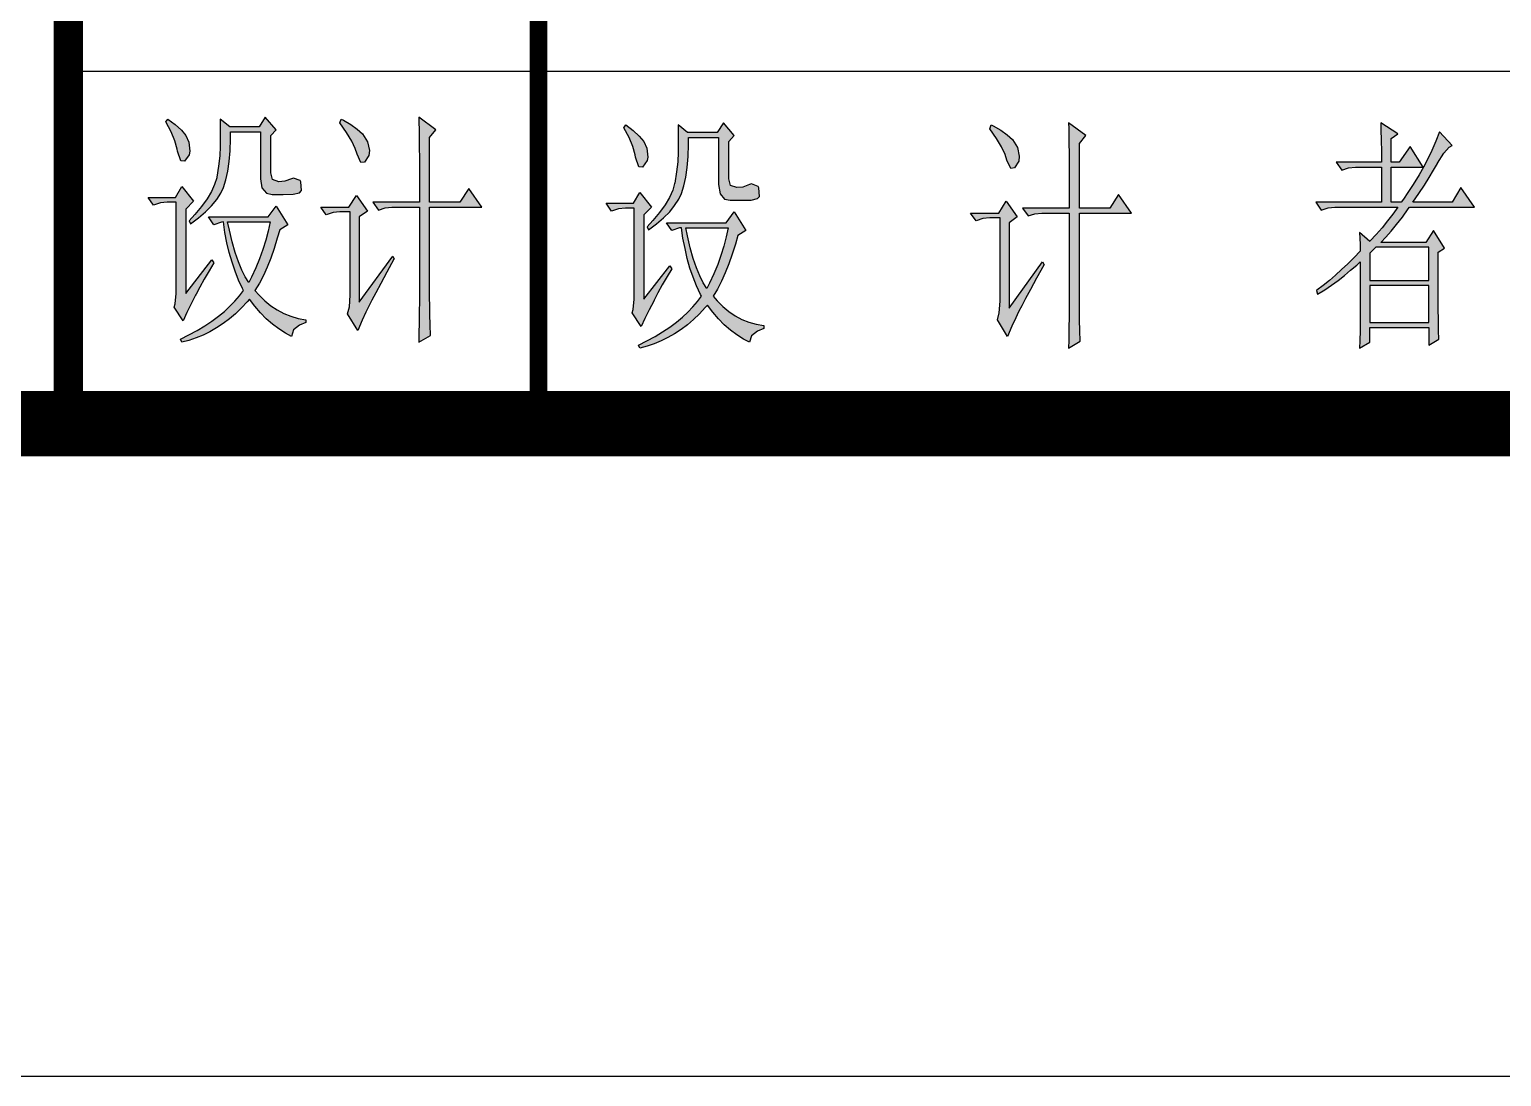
# Model space of a CAD drawing. Extents: x 535358 to 858566, y -185481 to -98609.
# Drawn here: x 816338 to 818592, y -162258 to -160655 of the extents above; entities that cross this region are included whole.
import ezdxf

# ---------------------------------------------------------------- set-up
doc = ezdxf.new("R2010")
doc.units = 0
doc.header["$LTSCALE"] = 1000
doc.header["$MEASUREMENT"] = 0
doc.layers.add('1', color=3, linetype='CONTINUOUS')
doc.layers.add('PUB_TITLE', color=4, linetype='CONTINUOUS')

msp = doc.modelspace()

# ---------------------------------------------------------------- hatches: boundary and pattern name
at = {"layer": '1'}
h = msp.add_hatch(color=256, dxfattribs=at)
h.paths.add_polyline_path([(816657.9, -161038.5), (816652.5, -161025.1), (816647.9, -161011.1), (816643.7, -160996.4), (816640.2, -160981.4), (816637.1, -160965.6), (816634.8, -160949.3), (816631.9, -160949.6), (816620.2, -160953.8), (816611.8, -160941.8), (816703.1, -160941.8), (816715.7, -160925.2), (816733.5, -160953.8), (816720.9, -160961.3), (816717.3, -160974.5), (816712.5, -160990.1), (816707.3, -161004.7), (816701.8, -161018.5), (816696, -161031.4), (816689.8, -161043.3), (816683.1, -161054.3), (816689.3, -161061.4), (816698, -161070.1), (816707.3, -161077.8), (816717, -161084.3), (816727.2, -161089.7), (816737.9, -161094), (816749.1, -161097.2), (816760.8, -161099.2), (816760.8, -161103.7), (816751.2, -161107.5), (816742.2, -161114.9), (816738.8, -161124.8), (816729.6, -161120), (816719.5, -161113.4), (816709.8, -161106.2), (816700.3, -161097.9), (816691.5, -161088.8), (816682.9, -161078.6), (816674.7, -161067.8), (816671.3, -161071.7), (816662.4, -161081.1), (816653.2, -161090), (816643.8, -161097.9), (816634.1, -161105.2), (816624.2, -161111.7), (816614.1, -161117.6), (816603.6, -161122.7), (816592.9, -161127.1), (816582, -161130.8), (816570.9, -161133.7), (816568.8, -161129.2), (816581.9, -161122.6), (816594.4, -161115.8), (816606.1, -161108.7), (816616.8, -161101.4), (816627, -161094), (816636.3, -161086.5), (816644.7, -161078.6), (816652.4, -161070.7), (816659.2, -161062.6), (816665.3, -161054.3), (816663.8, -161051.4)])
h.paths.add_polyline_path([(816857.8, -161077.3), (816855.2, -161082.7), (816852.9, -161087.5), (816847.1, -161100.1), (816840.6, -161115.8), (816824.7, -161090.2), (816827.8, -161079.7), (816829, -161061.8), (816829, -160934.2), (816813.1, -160934.2), (816802.7, -160935.2), (816792.3, -160938.7), (816783.9, -160926.8), (816826.9, -160926.8), (816838.4, -160908.9), (816855.2, -160932.8), (816842.6, -160941.8), (816842.6, -161072.3), (816894.1, -161001.8), (816896.1, -161006.3), (816895.8, -161006.7), (816884.9, -161026.6), (816875.6, -161043.7), (816868, -161057.8), (816862, -161069.1)])
h.paths.add_polyline_path([(816933.9, -161133.7), (816951.8, -161123.3), (816951.2, -161106.9), (816950.9, -161091), (816950.7, -161075.2), (816950.6, -161067.8), (816950.6, -160926.8), (817030.3, -160926.8), (817010.5, -160898.3), (816996.9, -160919.3), (816950.6, -160919.3), (816950.6, -160820.3), (816960.2, -160808.2), (816933.9, -160788.8), (816934.1, -160797.2), (816934.4, -160807.8), (816934.5, -160820.4), (816934.7, -160835.2), (816934.8, -160852), (816934.8, -160871), (816934.9, -160892.2), (816934.9, -160919.3), (816863.6, -160919.3), (816872, -160931.3), (816882.5, -160927.9), (816892.9, -160926.8), (816934.9, -160926.8), (816934.9, -161072), (816934.7, -161086), (816934.5, -161102.4), (816934.1, -161121.4)])
h.paths.add_polyline_path([(817286.6, -161084), (817280.2, -161097.1), (817274.4, -161109.8), (817260.7, -161088.8), (817262.2, -161083.7), (817263.9, -161067.8), (817263.9, -160928.3), (817250.3, -160928.3), (817239.7, -160929.3), (817229.3, -160932.8), (817220.9, -160920.7), (817262.9, -160920.7), (817272.3, -160904.2), (817290.2, -160926.8), (817278.6, -160938.7), (817278.6, -161067.8), (817318.5, -161016.7), (817321.6, -161021.2), (817314.4, -161033.1), (817306.9, -161046), (817300.2, -161058.1), (817294.4, -161069.2), (817293.7, -161070.7)])
h.paths.add_polyline_path([(817443.7, -161123.9), (817440.2, -161133.7), (817431.1, -161129), (817421, -161122.4), (817411.2, -161115.2), (817401.8, -161106.9), (817393, -161097.8), (817384.3, -161087.6), (817376.2, -161076.8), (817372.7, -161080.7), (817363.8, -161090.1), (817354.7, -161098.9), (817345.3, -161106.9), (817335.6, -161114.2), (817325.7, -161120.7), (817315.6, -161126.6), (817305.1, -161131.7), (817294.4, -161136.1), (817283.5, -161139.8), (817272.3, -161142.7), (817270.2, -161138.2), (817283.4, -161131.6), (817295.8, -161124.8), (817307.4, -161117.6), (817318.3, -161110.4), (817328.5, -161103), (817337.7, -161095.5), (817346.1, -161087.6), (817353.8, -161079.7), (817360.6, -161071.5), (817366.7, -161063.3), (817365.3, -161060.4), (817359.3, -161047.5), (817354, -161034.1), (817349.3, -161020.1), (817345.1, -161005.4), (817341.7, -160990.3), (817338.6, -160974.5), (817336.3, -160958.3), (817333.2, -160958.6), (817321.6, -160962.8), (817313.2, -160950.8), (817404.6, -160950.8), (817417, -160934.2), (817434.9, -160962.8), (817422.4, -160970.3), (817418.8, -160983.5), (817414, -160999), (817408.8, -161013.7), (817403.3, -161027.5), (817397.5, -161040.4), (817391.2, -161052.3), (817384.6, -161063.3), (817390.7, -161070.4), (817399.5, -161079.1), (817408.6, -161086.8), (817418.4, -161093.3), (817428.6, -161098.7), (817439.4, -161103), (817450.5, -161106.2), (817462.3, -161108.2), (817462.3, -161112.7), (817452.7, -161116.5)])
h.paths.add_polyline_path([(816645.4, -160811.3), (816691.5, -160811.3), (816691.5, -160883.3), (816693.8, -160897.4), (816700.6, -160905.4), (816709.3, -160907.3), (816726.2, -160907.3), (816741.7, -160907.1), (816751.2, -160904.7), (816754.4, -160901.3), (816753.4, -160888), (816752.4, -160886.2), (816742.2, -160882.3), (816738.8, -160883.3), (816728.9, -160887), (816719.8, -160887.8), (816709.9, -160884.5), (816707.3, -160874.3), (816707.3, -160817.2), (816715.7, -160808.2), (816698.9, -160788.8), (816689.5, -160803.7), (816644.4, -160803.7), (816629.6, -160791.8), (816629.6, -160833.8), (816629, -160848.3), (816627.4, -160863.9), (816624.5, -160880.9), (816624.4, -160881.7), (816621.3, -160892), (816616.4, -160902.8), (816609.7, -160914.1), (816601.3, -160925.8), (816591.2, -160938.3), (816582.5, -160947.7), (816584.5, -160952.2), (816596.7, -160943.4), (816607.4, -160934.2), (816616.7, -160925), (816624.4, -160915.2), (816630.7, -160905.4), (816634.8, -160896.8), (816638.6, -160885.1), (816641.5, -160871.9), (816643.7, -160856.9), (816645, -160840.3), (816645.4, -160822)])
h.paths.add_polyline_path([(816605.4, -161037), (816598.7, -161049.1), (816592.9, -161060.2), (816592.2, -161061.7), (816585.1, -161075), (816578.7, -161088.1), (816572.9, -161100.8), (816559.3, -161079.8), (816560.7, -161074.7), (816562.5, -161058.8), (816562.5, -160919.3), (816548.8, -160919.3), (816538.2, -160920.3), (816527.8, -160923.8), (816519.4, -160911.8), (816561.4, -160911.8), (816570.9, -160895.2), (816588.7, -160917.8), (816577.1, -160929.7), (816577.1, -161058.8), (816617, -161007.7), (816620.2, -161012.2), (816612.9, -161024.1)])
h.paths.add_polyline_path([(816673.7, -161042.3), (816668.2, -161033.7), (816662.8, -161023.1), (816657.7, -161010.6), (816652.8, -160996.3), (816648.3, -160980.1), (816643.8, -160961.9), (816641.2, -160949.3), (816706.1, -160949.3), (816703.2, -160963.4), (816699.6, -160977.6), (816695.3, -160991.6), (816690.2, -161005.9), (816684.4, -161019.9), (816677.9, -161034.1)], flags=16)
h.paths.add_polyline_path([(816554.6, -160811.3), (816546.8, -160796.3), (816549.8, -160791.8), (816560.9, -160800.3), (816570.3, -160809), (816577.1, -160817.2), (816581.7, -160827.2), (816583.5, -160841.3), (816582.2, -160846.5), (816575.1, -160856.2), (816569.6, -160855.8), (816564.6, -160841.3), (816563.9, -160837.8), (816560.3, -160825.1)])
h.paths.add_polyline_path([(816851, -160857.8), (816845.3, -160858.5), (816839.4, -160845.8), (816836.6, -160837.1), (816831.3, -160825.6), (816823.4, -160812.4), (816813.1, -160797.8), (816815.3, -160791.8), (816818.5, -160793.4), (816830.1, -160800.1), (816839.8, -160807.1), (816847.8, -160814.3), (816855.6, -160826.5), (816858.4, -160839.8), (816857.5, -160847.5)])
h.paths.add_polyline_path([(817256.1, -160820.3), (817248.1, -160805.3), (817251.3, -160800.8), (817262.3, -160809.2), (817271.6, -160817.9), (817278.6, -160826.4), (817283.2, -160836.2), (817285, -160850.3), (817283.7, -160855.5), (817276.6, -160865.4), (817271, -160864.8), (817266, -160850.3), (817265.4, -160846.8), (817261.8, -160834)])
h.paths.add_polyline_path([(817453.9, -160895.2), (817443.7, -160891.3), (817440.2, -160892.3), (817430.4, -160896), (817421.3, -160896.8), (817411.4, -160893.6), (817408.8, -160883.3), (817408.8, -160826.4), (817417, -160817.2), (817400.4, -160797.8), (817391, -160812.7), (817345.7, -160812.7), (817331.1, -160800.8), (817331.1, -160842.7), (817330.5, -160857.2), (817328.9, -160872.9), (817326, -160889.9), (817325.8, -160890.7), (817322.8, -160901), (817317.9, -160911.8), (817311.2, -160923.1), (817302.8, -160934.8), (817292.6, -160947.3), (817283.8, -160956.9), (817286, -160961.3), (817298.2, -160952.4), (817308.9, -160943.2), (817318.2, -160933.9), (817325.8, -160924.2), (817332.2, -160914.4), (817336.3, -160905.8), (817340.1, -160894.2), (817343, -160880.9), (817345.1, -160865.9), (817346.4, -160849.3), (817346.9, -160831), (817346.9, -160820.3), (817393, -160820.3), (817393, -160892.3), (817395.3, -160906.4), (817402.1, -160914.4), (817410.8, -160916.3), (817427.6, -160916.3), (817443.1, -160916.1), (817452.7, -160913.6), (817455.9, -160910.3), (817454.9, -160897)])
h.paths.add_polyline_path([(817379.2, -161043.1), (817375.1, -161051.2), (817369.6, -161042.7), (817364.3, -161032.1), (817359.2, -161019.6), (817354.3, -161005.3), (817349.6, -160989), (817345.3, -160970.9), (817342.7, -160958.3), (817407.6, -160958.3), (817404.7, -160972.4), (817401.1, -160986.6), (817396.8, -161000.6), (817391.7, -161014.8), (817385.9, -161028.9)], flags=16)
h.paths.add_polyline_path([(817853, -161086.3), (817850.4, -161091.8), (817848.1, -161096.5), (817842.3, -161109.1), (817835.8, -161124.8), (817820.1, -161099.2), (817823, -161088.7), (817824.3, -161070.8), (817824.3, -160943.2), (817808.5, -160943.2), (817797.9, -160944.2), (817787.5, -160947.7), (817779.1, -160935.8), (817822.2, -160935.8), (817833.8, -160917.8), (817850.4, -160941.8), (817838, -160950.8), (817838, -161081.3), (817889.3, -161010.8), (817891.5, -161015.3), (817891.2, -161015.7), (817880.2, -161035.7), (817870.9, -161052.7), (817863.3, -161066.8), (817857.4, -161078.1)])
h.paths.add_polyline_path([(817947, -161132.3), (817946.6, -161115.9), (817946.1, -161100), (817946, -161084.2), (817946, -160935.8), (818025.7, -160935.8), (818005.7, -160907.3), (817992.1, -160928.3), (817946, -160928.3), (817946, -160829.3), (817955.4, -160817.2), (817929.2, -160797.8), (817929.5, -160806.2), (817929.6, -160816.8), (817929.7, -160829.4), (817929.9, -160844.2), (817930, -160861), (817930.2, -160880), (817930.2, -160928.3), (817858.8, -160928.3), (817867.3, -160940.3), (817877.7, -160936.8), (817888.3, -160935.8), (817930.2, -160935.8), (817930.2, -161081), (817930, -161095), (817929.7, -161111.4), (817929.5, -161130.4), (817929.2, -161142.7)])
h.paths.add_polyline_path([(818435.5, -160857.8), (818423, -160857.8), (818423, -160821.9), (818433.5, -160814.3), (818407.2, -160797.8), (818407.6, -160809.1), (818408.1, -160823.7), (818408.2, -160841.9), (818408.2, -160857.8), (818339.1, -160857.8), (818347.5, -160869.9), (818357.9, -160866.4), (818368.4, -160865.4), (818408.2, -160865.4), (818408.2, -160919.3), (818307.6, -160919.3), (818315.9, -160931.3), (818326.5, -160927.9), (818336.9, -160926.8), (818433.5, -160926.8), (818425.8, -160937.4), (818417.7, -160947.9), (818409.2, -160958.3), (818400.4, -160968.5), (818391, -160978.6), (818390.4, -160979.3), (818374.7, -160965.8), (818375.6, -160983.5), (818375.8, -160994.3), (818366.3, -161004.1), (818356.8, -161013.7), (818347.3, -161022.5), (818337.9, -161031.1), (818328.5, -161039.1), (818318.9, -161046.6), (818309.5, -161053.7), (818308.6, -161054.3), (818310.6, -161060.2), (818321.4, -161053.4), (818331.7, -161046.2), (818341.8, -161038.9), (818351.7, -161031.4), (818361.1, -161023.5), (818370.4, -161015.6), (818375.8, -161010.8), (818375.8, -161094.7), (818375.6, -161115.5), (818375.3, -161131.4), (818374.7, -161142.7), (818390.4, -161133.7), (818390.4, -161111.3), (818480.7, -161111.3), (818480.7, -161138.2), (818496.4, -161129.2), (818495.8, -161115.6), (818495.5, -161099.5), (818495.4, -161082.7), (818495.4, -160995.7), (818504.8, -160989.8), (818488, -160962.8), (818476.5, -160980.8), (818407.2, -160980.8), (818415, -160972.8), (818423.2, -160963.5), (818431.6, -160953.2), (818440.4, -160941.9), (818449.4, -160929.4), (818451.3, -160926.8), (818550.9, -160926.8), (818530, -160896.8), (818516.4, -160919.3), (818456.5, -160919.3), (818465.6, -160906), (818474.1, -160893.3), (818481.5, -160881.5), (818488.1, -160870.3), (818494.1, -160859.8), (818494.4, -160859.3), (818503.8, -160844.2), (818511.8, -160835.1), (818516.4, -160832.3), (818497.4, -160811.3), (818491.5, -160825.9), (818485.4, -160839.8), (818479.1, -160853), (818472.6, -160865.5), (818466.1, -160877.2), (818465.9, -160877.2), (818456.7, -160892), (818448.7, -160904.4), (818442, -160914.5), (818438.7, -160919.3), (818423, -160919.3), (818423, -160865.4), (818472.3, -160865.4), (818452.3, -160833.8)])
h.paths.add_polyline_path([(818480.7, -161046.7), (818390.4, -161046.7), (818390.4, -161103.7), (818480.7, -161103.7)], flags=16)
h.paths.add_polyline_path([(818399.8, -160988.3), (818390.4, -160997.3), (818390.4, -161039.2), (818480.7, -161039.2), (818480.7, -160988.3)], flags=16)
h.paths.add_polyline_path([(817846.4, -160866.8), (817840.7, -160867.5), (817834.8, -160854.8), (817832, -160846.1), (817826.5, -160834.6), (817818.7, -160821.4), (817808.5, -160806.8), (817810.6, -160800.8), (817813.8, -160802.4), (817825.4, -160809.1), (817835.2, -160816.1), (817843.2, -160823.3), (817851, -160835.5), (817853.6, -160848.8), (817852.9, -160856.5)])

# ---------------------------------------------------------------- linework, layer by layer
for p, q in [((816397.1, -156109.1), (816397.1, -161258.4)), ((816397.1, -160718.4), (821797.1, -160718.4))]:
    msp.add_line(p, q, dxfattribs=at)
at = {"layer": '1', "const_width": 45}
msp.add_lwpolyline([(816397.1, -156038.8), (832597.1, -156038.8), (832597.1, -161258.4), (816397.1, -161258.4)], close=True, dxfattribs=at)
at = {"layer": '1', "const_width": 27}
msp.add_lwpolyline([(817117.1, -157478.4), (817117.1, -161258.4)], dxfattribs=at)
at = {"layer": '1'}
for points in [[(816554.6, -160811.3), (816546.8, -160796.3), (816549.8, -160791.8), (816560.9, -160800.3), (816570.3, -160809), (816577.1, -160817.2), (816581.7, -160827.2), (816583.5, -160841.3), (816582.2, -160846.5), (816575.1, -160856.2), (816569.6, -160855.8), (816564.6, -160841.3), (816563.9, -160837.8), (816560.3, -160825.1)], [(816645.4, -160811.3), (816691.5, -160811.3), (816691.5, -160883.3), (816693.8, -160897.4), (816700.6, -160905.4), (816709.3, -160907.3), (816726.2, -160907.3), (816741.7, -160907.1), (816751.2, -160904.7), (816754.4, -160901.3), (816753.4, -160888), (816752.4, -160886.2), (816742.2, -160882.3), (816738.8, -160883.3), (816728.9, -160887), (816719.8, -160887.8), (816709.9, -160884.5), (816707.3, -160874.3), (816707.3, -160817.2), (816715.7, -160808.2), (816698.9, -160788.8), (816689.5, -160803.7), (816644.4, -160803.7), (816629.6, -160791.8), (816629.6, -160833.8), (816629, -160848.3), (816627.4, -160863.9), (816624.5, -160880.9), (816624.4, -160881.7), (816621.3, -160892), (816616.4, -160902.8), (816609.7, -160914.1), (816601.3, -160925.8), (816591.2, -160938.3), (816582.5, -160947.7), (816584.5, -160952.2), (816596.7, -160943.4), (816607.4, -160934.2), (816616.7, -160925), (816624.4, -160915.2), (816630.7, -160905.4), (816634.8, -160896.8), (816638.6, -160885.1), (816641.5, -160871.9), (816643.7, -160856.9), (816645, -160840.3), (816645.4, -160822)], [(816851, -160857.8), (816845.3, -160858.5), (816839.4, -160845.8), (816836.6, -160837.1), (816831.3, -160825.6), (816823.4, -160812.4), (816813.1, -160797.8), (816815.3, -160791.8), (816818.5, -160793.4), (816830.1, -160800.1), (816839.8, -160807.1), (816847.8, -160814.3), (816855.6, -160826.5), (816858.4, -160839.8), (816857.5, -160847.5)], [(816933.9, -161133.7), (816951.8, -161123.3), (816951.2, -161106.9), (816950.9, -161091), (816950.7, -161075.2), (816950.6, -161067.8), (816950.6, -160926.8), (817030.3, -160926.8), (817010.5, -160898.3), (816996.9, -160919.3), (816950.6, -160919.3), (816950.6, -160820.3), (816960.2, -160808.2), (816933.9, -160788.8), (816934.1, -160797.2), (816934.4, -160807.8), (816934.5, -160820.4), (816934.7, -160835.2), (816934.8, -160852), (816934.8, -160871), (816934.9, -160892.2), (816934.9, -160919.3), (816863.6, -160919.3), (816872, -160931.3), (816882.5, -160927.9), (816892.9, -160926.8), (816934.9, -160926.8), (816934.9, -161072), (816934.7, -161086), (816934.5, -161102.4), (816934.1, -161121.4)], [(817453.9, -160895.2), (817443.7, -160891.3), (817440.2, -160892.3), (817430.4, -160896), (817421.3, -160896.8), (817411.4, -160893.6), (817408.8, -160883.3), (817408.8, -160826.4), (817417, -160817.2), (817400.4, -160797.8), (817391, -160812.7), (817345.7, -160812.7), (817331.1, -160800.8), (817331.1, -160842.7), (817330.5, -160857.2), (817328.9, -160872.9), (817326, -160889.9), (817325.8, -160890.7), (817322.8, -160901), (817317.9, -160911.8), (817311.2, -160923.1), (817302.8, -160934.8), (817292.6, -160947.3), (817283.8, -160956.9), (817286, -160961.3), (817298.2, -160952.4), (817308.9, -160943.2), (817318.2, -160933.9), (817325.8, -160924.2), (817332.2, -160914.4), (817336.3, -160905.8), (817340.1, -160894.2), (817343, -160880.9), (817345.1, -160865.9), (817346.4, -160849.3), (817346.9, -160831), (817346.9, -160820.3), (817393, -160820.3), (817393, -160892.3), (817395.3, -160906.4), (817402.1, -160914.4), (817410.8, -160916.3), (817427.6, -160916.3), (817443.1, -160916.1), (817452.7, -160913.6), (817455.9, -160910.3), (817454.9, -160897)], [(817947, -161132.3), (817946.6, -161115.9), (817946.1, -161100), (817946, -161084.2), (817946, -160935.8), (818025.7, -160935.8), (818005.7, -160907.3), (817992.1, -160928.3), (817946, -160928.3), (817946, -160829.3), (817955.4, -160817.2), (817929.2, -160797.8), (817929.5, -160806.2), (817929.6, -160816.8), (817929.7, -160829.4), (817929.9, -160844.2), (817930, -160861), (817930.2, -160880), (817930.2, -160928.3), (817858.8, -160928.3), (817867.3, -160940.3), (817877.7, -160936.8), (817888.3, -160935.8), (817930.2, -160935.8), (817930.2, -161081), (817930, -161095), (817929.7, -161111.4), (817929.5, -161130.4), (817929.2, -161142.7)], [(818435.5, -160857.8), (818423, -160857.8), (818423, -160821.9), (818433.5, -160814.3), (818407.2, -160797.8), (818407.6, -160809.1), (818408.1, -160823.7), (818408.2, -160841.9), (818408.2, -160857.8), (818339.1, -160857.8), (818347.5, -160869.9), (818357.9, -160866.4), (818368.4, -160865.4), (818408.2, -160865.4), (818408.2, -160919.3), (818307.6, -160919.3), (818315.9, -160931.3), (818326.5, -160927.9), (818336.9, -160926.8), (818433.5, -160926.8), (818425.8, -160937.4), (818417.7, -160947.9), (818409.2, -160958.3), (818400.4, -160968.5), (818391, -160978.6), (818390.4, -160979.3), (818374.7, -160965.8), (818375.6, -160983.5), (818375.8, -160994.3), (818366.3, -161004.1), (818356.8, -161013.7), (818347.3, -161022.5), (818337.9, -161031.1), (818328.5, -161039.1), (818318.9, -161046.6), (818309.5, -161053.7), (818308.6, -161054.3), (818310.6, -161060.2), (818321.4, -161053.4), (818331.7, -161046.2), (818341.8, -161038.9), (818351.7, -161031.4), (818361.1, -161023.5), (818370.4, -161015.6), (818375.8, -161010.8), (818375.8, -161094.7), (818375.6, -161115.5), (818375.3, -161131.4), (818374.7, -161142.7), (818390.4, -161133.7), (818390.4, -161111.3), (818480.7, -161111.3), (818480.7, -161138.2), (818496.4, -161129.2), (818495.8, -161115.6), (818495.5, -161099.5), (818495.4, -161082.7), (818495.4, -160995.7), (818504.8, -160989.8), (818488, -160962.8), (818476.5, -160980.8), (818407.2, -160980.8), (818415, -160972.8), (818423.2, -160963.5), (818431.6, -160953.2), (818440.4, -160941.9), (818449.4, -160929.4), (818451.3, -160926.8), (818550.9, -160926.8), (818530, -160896.8), (818516.4, -160919.3), (818456.5, -160919.3), (818465.6, -160906), (818474.1, -160893.3), (818481.5, -160881.5), (818488.1, -160870.3), (818494.1, -160859.8), (818494.4, -160859.3), (818503.8, -160844.2), (818511.8, -160835.1), (818516.4, -160832.3), (818497.4, -160811.3), (818491.5, -160825.9), (818485.4, -160839.8), (818479.1, -160853), (818472.6, -160865.5), (818466.1, -160877.2), (818465.9, -160877.2), (818456.7, -160892), (818448.7, -160904.4), (818442, -160914.5), (818438.7, -160919.3), (818423, -160919.3), (818423, -160865.4), (818472.3, -160865.4), (818452.3, -160833.8)], [(817256.1, -160820.3), (817248.1, -160805.3), (817251.3, -160800.8), (817262.3, -160809.2), (817271.6, -160817.9), (817278.6, -160826.4), (817283.2, -160836.2), (817285, -160850.3), (817283.7, -160855.5), (817276.6, -160865.4), (817271, -160864.8), (817266, -160850.3), (817265.4, -160846.8), (817261.8, -160834)], [(817846.4, -160866.8), (817840.7, -160867.5), (817834.8, -160854.8), (817832, -160846.1), (817826.5, -160834.6), (817818.7, -160821.4), (817808.5, -160806.8), (817810.6, -160800.8), (817813.8, -160802.4), (817825.4, -160809.1), (817835.2, -160816.1), (817843.2, -160823.3), (817851, -160835.5), (817853.6, -160848.8), (817852.9, -160856.5)], [(816605.4, -161037), (816598.7, -161049.1), (816592.9, -161060.2), (816592.2, -161061.7), (816585.1, -161075), (816578.7, -161088.1), (816572.9, -161100.8), (816559.3, -161079.8), (816560.7, -161074.7), (816562.5, -161058.8), (816562.5, -160919.3), (816548.8, -160919.3), (816538.2, -160920.3), (816527.8, -160923.8), (816519.4, -160911.8), (816561.4, -160911.8), (816570.9, -160895.2), (816588.7, -160917.8), (816577.1, -160929.7), (816577.1, -161058.8), (816617, -161007.7), (816620.2, -161012.2), (816612.9, -161024.1)], [(816857.8, -161077.3), (816855.2, -161082.7), (816852.9, -161087.5), (816847.1, -161100.1), (816840.6, -161115.8), (816824.7, -161090.2), (816827.8, -161079.7), (816829, -161061.8), (816829, -160934.2), (816813.1, -160934.2), (816802.7, -160935.2), (816792.3, -160938.7), (816783.9, -160926.8), (816826.9, -160926.8), (816838.4, -160908.9), (816855.2, -160932.8), (816842.6, -160941.8), (816842.6, -161072.3), (816894.1, -161001.8), (816896.1, -161006.3), (816895.8, -161006.7), (816884.9, -161026.6), (816875.6, -161043.7), (816868, -161057.8), (816862, -161069.1)], [(817286.6, -161084), (817280.2, -161097.1), (817274.4, -161109.8), (817260.7, -161088.8), (817262.2, -161083.7), (817263.9, -161067.8), (817263.9, -160928.3), (817250.3, -160928.3), (817239.7, -160929.3), (817229.3, -160932.8), (817220.9, -160920.7), (817262.9, -160920.7), (817272.3, -160904.2), (817290.2, -160926.8), (817278.6, -160938.7), (817278.6, -161067.8), (817318.5, -161016.7), (817321.6, -161021.2), (817314.4, -161033.1), (817306.9, -161046), (817300.2, -161058.1), (817294.4, -161069.2), (817293.7, -161070.7)], [(816657.9, -161038.5), (816652.5, -161025.1), (816647.9, -161011.1), (816643.7, -160996.4), (816640.2, -160981.4), (816637.1, -160965.6), (816634.8, -160949.3), (816631.9, -160949.6), (816620.2, -160953.8), (816611.8, -160941.8), (816703.1, -160941.8), (816715.7, -160925.2), (816733.5, -160953.8), (816720.9, -160961.3), (816717.3, -160974.5), (816712.5, -160990.1), (816707.3, -161004.7), (816701.8, -161018.5), (816696, -161031.4), (816689.8, -161043.3), (816683.1, -161054.3), (816689.3, -161061.4), (816698, -161070.1), (816707.3, -161077.8), (816717, -161084.3), (816727.2, -161089.7), (816737.9, -161094), (816749.1, -161097.2), (816760.8, -161099.2), (816760.8, -161103.7), (816751.2, -161107.5), (816742.2, -161114.9), (816738.8, -161124.8), (816729.6, -161120), (816719.5, -161113.4), (816709.8, -161106.2), (816700.3, -161097.9), (816691.5, -161088.8), (816682.9, -161078.6), (816674.7, -161067.8), (816671.3, -161071.7), (816662.4, -161081.1), (816653.2, -161090), (816643.8, -161097.9), (816634.1, -161105.2), (816624.2, -161111.7), (816614.1, -161117.6), (816603.6, -161122.7), (816592.9, -161127.1), (816582, -161130.8), (816570.9, -161133.7), (816568.8, -161129.2), (816581.9, -161122.6), (816594.4, -161115.8), (816606.1, -161108.7), (816616.8, -161101.4), (816627, -161094), (816636.3, -161086.5), (816644.7, -161078.6), (816652.4, -161070.7), (816659.2, -161062.6), (816665.3, -161054.3), (816663.8, -161051.4)], [(817853, -161086.3), (817850.4, -161091.8), (817848.1, -161096.5), (817842.3, -161109.1), (817835.8, -161124.8), (817820.1, -161099.2), (817823, -161088.7), (817824.3, -161070.8), (817824.3, -160943.2), (817808.5, -160943.2), (817797.9, -160944.2), (817787.5, -160947.7), (817779.1, -160935.8), (817822.2, -160935.8), (817833.8, -160917.8), (817850.4, -160941.8), (817838, -160950.8), (817838, -161081.3), (817889.3, -161010.8), (817891.5, -161015.3), (817891.2, -161015.7), (817880.2, -161035.7), (817870.9, -161052.7), (817863.3, -161066.8), (817857.4, -161078.1)], [(816673.7, -161042.3), (816668.2, -161033.7), (816662.8, -161023.1), (816657.7, -161010.6), (816652.8, -160996.3), (816648.3, -160980.1), (816643.8, -160961.9), (816641.2, -160949.3), (816706.1, -160949.3), (816703.2, -160963.4), (816699.6, -160977.6), (816695.3, -160991.6), (816690.2, -161005.9), (816684.4, -161019.9), (816677.9, -161034.1)], [(817443.7, -161123.9), (817440.2, -161133.7), (817431.1, -161129), (817421, -161122.4), (817411.2, -161115.2), (817401.8, -161106.9), (817393, -161097.8), (817384.3, -161087.6), (817376.2, -161076.8), (817372.7, -161080.7), (817363.8, -161090.1), (817354.7, -161098.9), (817345.3, -161106.9), (817335.6, -161114.2), (817325.7, -161120.7), (817315.6, -161126.6), (817305.1, -161131.7), (817294.4, -161136.1), (817283.5, -161139.8), (817272.3, -161142.7), (817270.2, -161138.2), (817283.4, -161131.6), (817295.8, -161124.8), (817307.4, -161117.6), (817318.3, -161110.4), (817328.5, -161103), (817337.7, -161095.5), (817346.1, -161087.6), (817353.8, -161079.7), (817360.6, -161071.5), (817366.7, -161063.3), (817365.3, -161060.4), (817359.3, -161047.5), (817354, -161034.1), (817349.3, -161020.1), (817345.1, -161005.4), (817341.7, -160990.3), (817338.6, -160974.5), (817336.3, -160958.3), (817333.2, -160958.6), (817321.6, -160962.8), (817313.2, -160950.8), (817404.6, -160950.8), (817417, -160934.2), (817434.9, -160962.8), (817422.4, -160970.3), (817418.8, -160983.5), (817414, -160999), (817408.8, -161013.7), (817403.3, -161027.5), (817397.5, -161040.4), (817391.2, -161052.3), (817384.6, -161063.3), (817390.7, -161070.4), (817399.5, -161079.1), (817408.6, -161086.8), (817418.4, -161093.3), (817428.6, -161098.7), (817439.4, -161103), (817450.5, -161106.2), (817462.3, -161108.2), (817462.3, -161112.7), (817452.7, -161116.5)], [(817379.2, -161043.1), (817375.1, -161051.2), (817369.6, -161042.7), (817364.3, -161032.1), (817359.2, -161019.6), (817354.3, -161005.3), (817349.6, -160989), (817345.3, -160970.9), (817342.7, -160958.3), (817407.6, -160958.3), (817404.7, -160972.4), (817401.1, -160986.6), (817396.8, -161000.6), (817391.7, -161014.8), (817385.9, -161028.9)], [(818399.8, -160988.3), (818390.4, -160997.3), (818390.4, -161039.2), (818480.7, -161039.2), (818480.7, -160988.3)], [(818480.7, -161046.7), (818390.4, -161046.7), (818390.4, -161103.7), (818480.7, -161103.7)]]:
    msp.add_lwpolyline(points, close=True, dxfattribs=at)
at = {"layer": 'PUB_TITLE'}
msp.add_lwpolyline([(774197.1, -162258.4), (774197.1, -120258.4), (833597.1, -120258.4), (833597.1, -162258.4)], close=True, dxfattribs=at)
at = {"layer": 'PUB_TITLE', "const_width": 100}
msp.add_lwpolyline([(776697.1, -161258.4), (832597.1, -161258.4), (832597.1, -121258.4), (776697.1, -121258.4)], close=True, dxfattribs=at)

doc.saveas('drawing.dxf')
